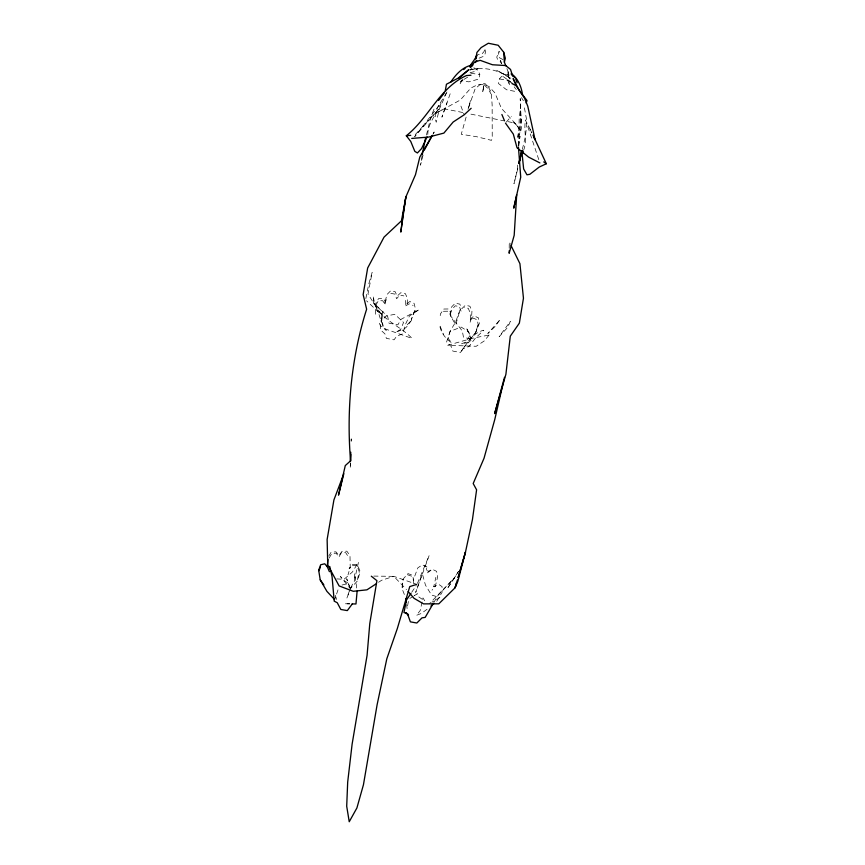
<?xml version="1.0" encoding="UTF-8"?>
<svg xmlns="http://www.w3.org/2000/svg" width="865" height="865" viewBox="0 0 865 865"><rect width="100%" height="100%" fill="white"/><g stroke="black" fill="none" stroke-linecap="round" stroke-linejoin="round"><path stroke-width="0.65" stroke-dasharray="4.33 3.24" d="M509.204 248.233L509.258 241.93L510.437 244.341M443.421 311.292L447.659 311.205L450.135 314.352L451.66 306.891L455.228 303.237L459.791 304.102L461.932 308.578L465.413 305.204L469.89 306.232L471.966 310.924L471.522 317.909L470.117 322.202M351.147 441.453L351.233 438.869L351.136 441.528M413.567 583.486L413.708 578.869L417.849 567.862L422.304 564.823L426.769 566.77L428.132 571.56L432.262 569.235L436.598 571.343L437.658 576.771L435.355 586.124L432.035 590.146M518.394 145.969L519.249 117.305L520.535 108.028L520.211 98.578L521.163 119.673L518.546 145.915M350.401 462.883L350.228 468.225L350.444 463.305M375.324 314.244L375.734 303.507L378.535 298.641L383.195 298.447L385.044 301.269L385.217 305.886M405.653 300.404L405.793 305.821L407.22 303.572L407.437 298.371L405.361 293.624L400.776 292.727L397.208 296.1L395.11 291.646L390.537 290.921L386.979 294.543L384.611 303.561L382.644 300.706L378.351 300.825L375.821 305.15M440.242 315.639L440.361 314.038L443.875 309.032L448.47 308.978L450.168 311.832L451.065 316.287M402.247 587.789L403.144 579.68M379.335 323.229L380.427 325.781L386.266 330.344L382.665 326.019L381.53 318.082L380.178 329.511L384.947 333.901L386.385 338.366L394.04 339.837L396.743 336.161L402.809 333.804L405.404 324.494L409.459 315.941L419.384 309.475L401.176 319.25L397.835 324.872L388.98 323.153L387.747 316.677L373.767 302.988L373.366 296.111C375.096 318.223 399.057 324.31 412.118 338.464L385.055 328.862L381.043 321.088L378.405 312.503L373.767 302.988L381.162 310.535L381.854 320.115L382.903 311.303L381.151 321.25L386.147 315.963L394.797 314.341L403.555 322.429L400.722 329.446L395.835 332.182L404.02 329.068L406.561 326.948L412.01 319.693L405.274 326.959M381.151 321.25L381.53 318.082M518.751 146.174L520.016 136.281L518.016 146.228M483.124 90.328L483.816 85.267L482.757 91.528L483.751 85.689M427.807 134.583C427.764 122.376 437.463 113.791 441.085 102.859L414.659 136.659L438.523 109.466L413.502 136.486M422.001 156.208L420.498 165.172L423.072 155.084M408.377 601.489L407.091 608.776L406.68 604.592M365.852 298.566L368.728 284.098L372.166 272.313L367.982 294.057L380.741 314.276L366.533 300.782M509.474 75.082C505.69 73.947 501.559 75.558 499.473 78.92L498.478 83.527L506.576 89.776L515.745 91.506L516.318 89.236M435.355 586.124L433.722 586.751L435.863 577.323M473.836 67.794L476.539 69.157L478.605 71.525L479.815 74.671L478.81 79.029L468.873 81.861L461.142 80.618M328.776 556.065L331.079 552.27L335.912 551.816L339.004 555.46L341.945 551.438L346.833 551.167L349.99 555.6L350.217 567.429L348 574.857M357.353 579.723L359.267 571.787L356.888 565.602L352.466 565.548M522.33 149.375L525.423 136.508L527.001 121.954L524.45 107.974L525.314 105.508M517.778 168.707L513.972 183.748L517.681 168.664L517.627 162.014M468.592 107.541L475.112 88.933L479.167 85.267L483.632 83.202L484.022 84.327L484.897 83.462L488.368 87.127L491.244 92.209L492.142 104.87L492.239 138.043L491.536 140.357L476.583 136.702L461.261 134.28L466.116 117.121M468.56 107.79L470.495 100.502L468.03 109.314M426.434 135.048L430.748 117.478L434.187 108.666M475.566 333.457L478.194 324.818L477.307 319.855L473.371 318.158L470.582 320.082L470.138 312.773L468.279 308.329L464.148 307.443M523.628 150.24C527.488 140.433 523.412 129.901 525.542 119.9L539.046 160.393M334.214 601.164L338.604 588.081M350.001 587.962L346.681 578.728L350.206 588.557L346.908 598.018L350.422 589.119M450.168 93.798L441.918 117.132L447.021 102.73M478.194 324.818L475.296 332.96L468.808 340.356M414.627 310.708L411.308 319.531L415.589 309.281L414.032 303.28L409.75 301.517L407.22 303.572M446.924 91.982L439.301 109.282L436.241 122.257C432.186 110.817 441.647 102.427 446.189 93.042M450.135 314.352L452.092 309.346L455.26 305.81L459.38 306.534L461.056 311.162M417.449 583.356L429.137 555.568L415.676 592.428L422.315 573.636L425.461 585.14L431.549 595.044L439.874 597.553L431.83 602.235M350.844 588.124L352.531 584.124L350.357 588.589L357.851 580.458L360.067 571.322L357.342 564.467L352.542 564.434L349.114 568.619L350.217 567.429M470.582 320.082L471.522 317.909L474.182 315.952L478.432 317.866L479.351 323.413L475.48 332.776L467.749 342.475L461.272 343.913L466.159 341.989L470.106 335.047L466.246 327.597L471.198 338.485L468.549 331.76L461.175 327.078L450.081 331.338L446.535 342.162L451.26 346.562L452.795 351.049L460.407 352.488C466.905 343.956 472.42 332.733 483.805 330.235L475.458 338.042L469.025 346.487L462.991 348.8L460.407 352.488M384.611 303.561L387.531 296.857M432.954 134.27L434.187 132.01L432.878 134.291M329.154 558.066L331.749 553.524L336.182 553.157L338.864 557.092L341.307 552.843L345.676 552.659L348.465 556.941M462.321 80.002L459.953 84.056L462.548 79.785M433.808 602.559L437.798 595.704L454.439 577.863L458.558 571.397M436.749 601.283L442.047 592.395L442.08 586.654L438.663 584.308L433.722 586.751M458.493 571.43L447.194 588.827L454.439 577.863L429.527 603.575M470.128 70.238L471.587 68.043M411.718 592.276L416.195 585.659M462.991 348.8L465.813 344.821L472.333 339.112L463.532 337.447L462.299 330.971L450.211 315.401L455.714 324.818L460.158 309.562L455.628 321.964L450.081 331.338L448.221 338.539L451.735 342.864C445.486 338.593 440.772 332.722 439.625 324.991L443.431 334.268M462.148 79.829L460.58 82.002L462.191 80.088M506.306 122.106L511.345 116.245M479.048 58.16L483.113 56.517L484.865 54.679L485.47 52.17L484.897 48.321L484.022 51.641L481.783 54.106L477.977 54.484M430.975 570.284L427.159 573.03L426.315 568.208M378.535 582.286L381.692 580.231L393.835 576.35L415.578 583.918M427.061 609.284L421.352 613.436L416.476 615.318L420.206 610.517L422.985 597.91L424.845 601.024L416.93 595.682M409.88 598.396L413.113 596.407M414.194 595.747L417.427 593.747L414.151 595.628M405.793 305.821L409.199 303.799L413.135 305.464M463.889 79.429L469.954 75.828M470.571 69.816C484.66 66.205 499.581 70.422 511.334 78.747M470.041 72.692L476.204 71.168L475.912 69.524L477.967 68.735L470.149 69.405M341.989 585.043L348.465 583.399L344.054 580.577L340.432 576.501L350.206 588.557M373.745 576.09L393.835 576.35L406.496 589.584M349.774 603.835L344.67 603.759L349.687 603.857M336.82 578.901L344.011 579.323L352.412 571.992L358.499 562.12L354.196 581.388L354.758 573.376L357.115 591.152M470.733 73.157L479.815 74.671M390.807 293.397L394.991 294.111L396.635 298.749L399.781 295.041L403.879 295.906M499.473 78.92L508.728 80.618L510.772 82.207M462.753 112.504L444.761 108.914L445.475 108.893L442.772 109.455L435.355 113.672L460.31 100.016L470.874 88.025L478.334 84.381L483.87 84.327L489.049 86.565L494.888 92.901L501.419 108.32L516.048 124.322L520.827 130.875L517.108 138.497L520.135 125.566L520.719 105.649C519.476 114.169 523.055 122.603 520.827 130.875L515.886 124.182L513.669 122.635L516.048 124.322L514.145 122.895L467.9 113.531M407.469 574.728L411.632 576.209L413.697 580.253L412.497 575.247L407.999 573.603L403.09 579.074L401.944 588.373L405.058 596.299M502.998 59.599L499.386 57.706L498.413 54.581L499.202 51.251L496.759 57.112L497.57 59.469L500.435 61.48L501.603 63.772M512.988 83.667L503.398 76.704L504.219 75.287L503.657 74.109L496.694 70.389L504.922 74.574L509.961 78.92L508.404 77.104L508.112 71.773L506.76 68.216M484.443 85.084L488.12 88.738L490.963 93.885M514.21 86.835L515.745 89.019M521.498 97.604L523.39 100.751M531.867 132.799L528.461 125.858L531.77 132.842M460.926 106.071L464.213 114.775M335.339 595.336L336.745 599.975M508.112 71.773L507.842 80.413L509.474 85.711L508.112 71.773M510.285 321.466L507.842 327.229L499.137 336.723L510.285 321.466M499.473 320.385L495.267 326.343L487.806 333.49L499.473 320.385M489.06 335.047L484.357 340.864L476.204 346.281L447.811 345.276L472.647 338.193L489.06 335.047M501.386 63.405L500.543 60.55L501.386 63.405"/><path stroke-width="1.3" d="M509.182 250.763L509.161 253.283L514.188 235.312L516.697 194.722L513.745 208.162L520.73 177.174L518.459 147.234M376.426 583.659L366.933 589.833L353.255 591.292L339.134 585.94L327.738 564.845L327.132 539.457L333.912 499.938L343.848 473.674L338.507 495.137L345.286 465.575L350.552 460.85L350.757 454.385M350.455 461.553L350.768 452.211M475.469 58.982L475.674 56.56L477.21 55.176M357.115 591.152L355.969 603.975L352.196 603.9M329.414 571.689L327.24 566.662L327.954 559.428M422.207 154.932L425.396 138.595M445.313 90.641L446.448 84.24L458.255 78.088L468.949 69.578L458.839 78.337M519.681 161.182L521.757 150.651M521.703 150.597L518.827 163.496L522.017 150.661M505.82 65.827L504.382 62.194L505.333 58.236L503.679 52.192L498.186 45.261L488.357 43.25L481.145 47.575L476.918 52.43L475.988 58.485L476.637 56.528L469.684 66.291M456.569 582.675L455.077 587.778L438.815 603.813L423.515 603.878L413.978 598.266L408.161 591.519M458.05 577.56L459.174 573.733M459.91 571.181L465.5 552.032L472.42 519.681L476.604 489.828L473.187 483.524L484.022 458.288L494.791 419.439L504.511 377.313L494.629 413.621L505.906 374.253L510.296 336.193L519.357 323.153L523.455 298.198L519.919 263.652L511.031 245.552M457.412 580.015L455.077 587.778L457.823 581.323L465.5 552.032L458.19 577.431M523.271 151.343L522.19 154.662L523.639 168.967L526.958 174.795L529.845 174.297L539.198 167.075L546.323 163.745L533.002 135.113M526.179 103.032L527.034 100.567L519.357 90.49L513.14 78.574L515.681 84.651M319.012 570.695L320.353 567.04M427.094 136.908L421.547 148.607L417.417 152.964L414.822 151.364L410.734 141.417L406.312 135.751C428.824 117.9 439.463 87.798 466.43 75.558L470.971 75.233M424.358 150.045L431.721 136.519M432.219 135.427L419.795 157.073L415.503 174.654L405.858 196.982L401.468 220.791L384.038 237.129L367.657 268.02L363.149 294.587L366.63 309.194C351.168 357.905 346.422 409.999 350.552 460.85M433.138 603.694L425.169 617.405L421.99 617.859L416.833 623.016L410.388 621.849L407.458 613.718L405.761 612.863L408.529 615.156L407.458 613.718L403.966 612.55L406.496 599.996L410.972 593.379M475.253 62.54L476.723 60.334L475.22 62.323M450.697 82.229C455.823 74.293 463.251 66.205 473.101 64.951M352.336 603.867L347.319 610.604L340.821 609.468L337.253 602.732L334.214 601.164L332.074 576.717L329.727 566.434M438.587 100.437L444.275 92.987M471.166 108.287L464.213 114.775L453.163 122.019L443.875 133.102L428.564 137.081L411.718 138.422M430.932 606.084L433.841 603.684M463.608 69.578L465.078 68.422M472.225 66.075L470.149 67.319L474.571 62.096L480.151 60.323L492.455 64.756L505.69 65.535L510.523 69.427L512.599 75.958M416.725 584.362L409.761 586.589L397.338 628.52L386.817 658.784L377.108 704.759L363.441 784.782L356.91 807.953L349.233 821.75L346.703 806.223L347.687 782.09L352.109 744.203L367.084 655.302L369.777 623.622L376.924 580.685L371.29 576.187M406.312 135.751L410.745 135.329M511.896 83.548L516.005 85.635L524.428 97.94L527.769 106.19L535.078 139.827L533.975 137.503M539.89 162.923L528.612 157.106L517.011 147.764L513.323 134.107L505.463 123.09M543.717 161.917L546.323 163.745M511.28 73.666C518.232 78.434 521.682 87.419 522.611 95.55M333.987 598.926L326.916 591.368L320.223 579.853L318.677 570.219L320.656 564.791L324.71 563.775L327.24 566.662M511.226 74.12L514.848 77.666M320.223 579.853L323.867 584.902M515.778 79.18L517.173 82.716M501.884 114.483L504.436 120.624M405.945 598.558L406.388 602.181M503.679 52.192L504.382 62.194M403.241 213.514L400.798 232.09L405.858 196.982L403.241 213.514"/></g></svg>
